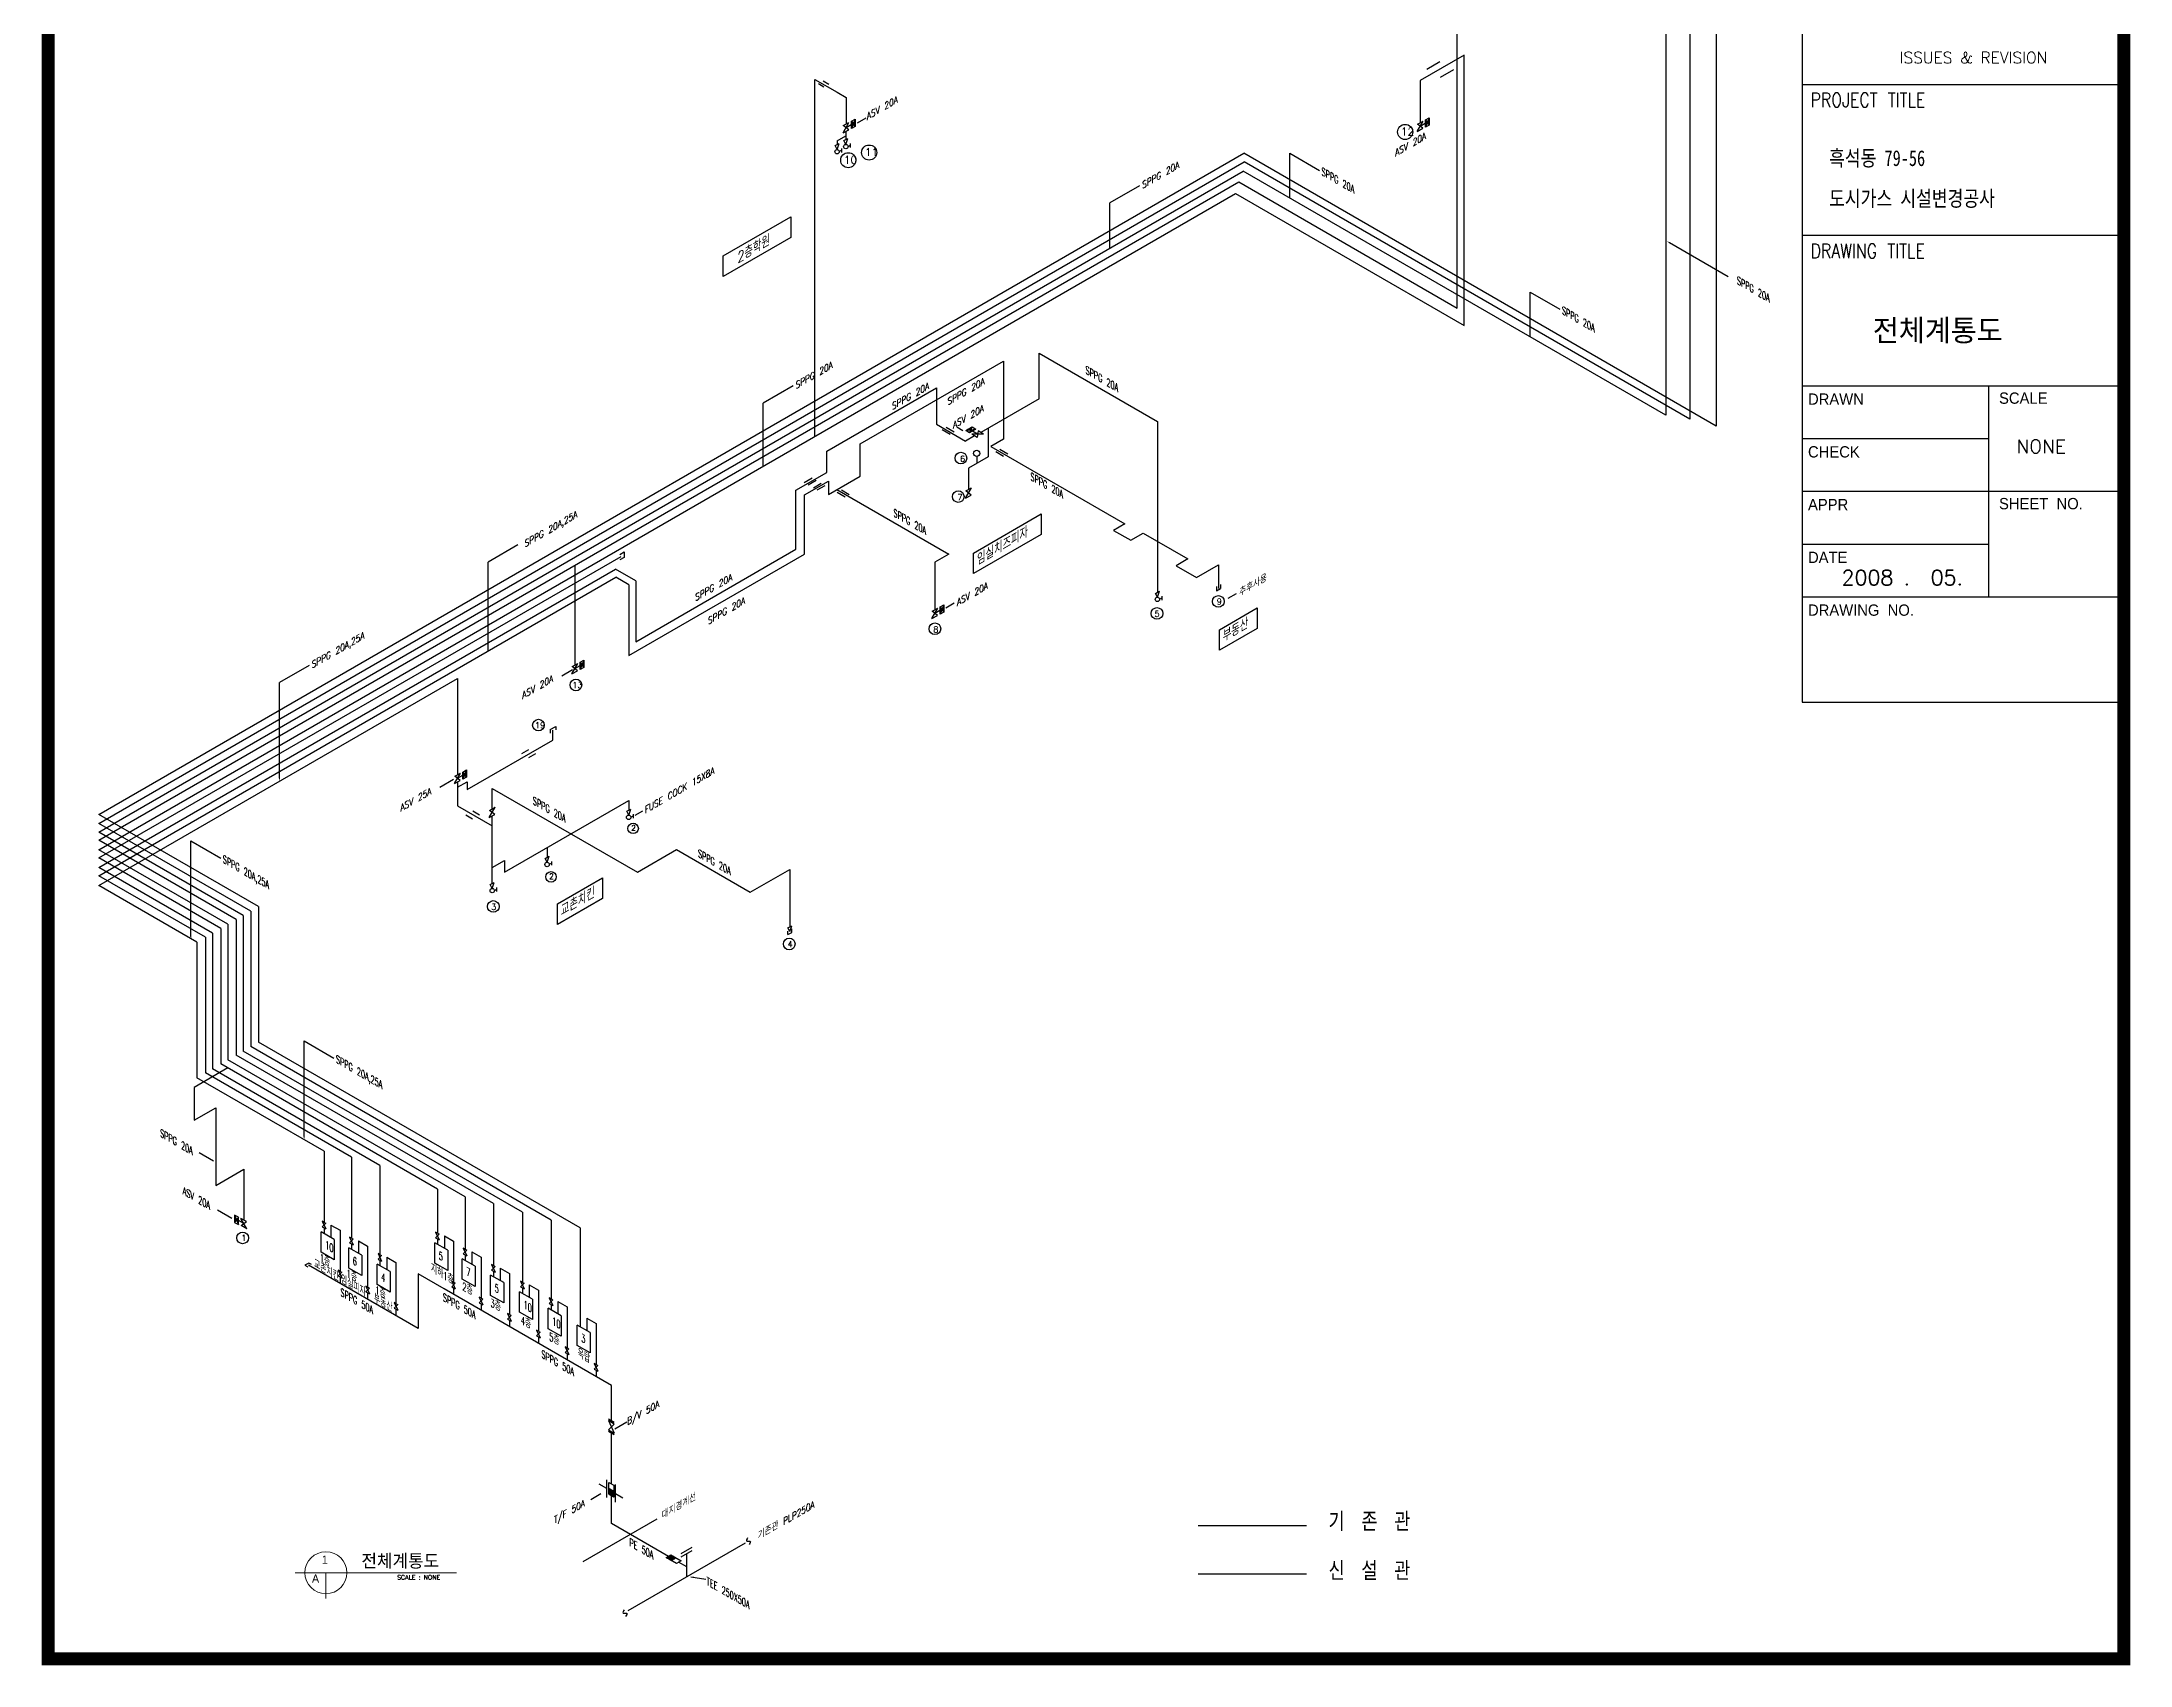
# Model space of a CAD drawing. Header units: millimetres. Extents: x 100533 to 459591, y -298132 to -52366.
# Drawn here: x 100533 to 164697, y -247131 to -197273 of the extents above; entities that cross this region are included whole.
import ezdxf
from ezdxf.enums import TextEntityAlignment as Align

# ---------------------------------------------------------------- set-up
doc = ezdxf.new("R2010")
doc.units = ezdxf.units.MM
doc.header["$LTSCALE"] = 600
for name, color, linetype in [('CEL', 7, 'Continuous'), ('GAS', 3, 'Continuous'), ('GETXE', 2, 'Continuous'), ('GTEXT', 2, 'Continuous'), ('발전기', 7, 'Continuous'), ('신설관', 1, 'Continuous'), ('저압GAS', 3, 'Continuous'), ('저압GTEXT', 50, 'Continuous')]:
    doc.layers.add(name, color=color, linetype=linetype)
doc.styles.add('GHS', font='romans', dxfattribs={"bigfont": 'ghs'})
doc.styles.add('HGTXT', font='romans.shx', dxfattribs={"bigfont": 'whgtxt.shx'})
doc.styles.add('HTXTW', font='txt', dxfattribs={"bigfont": 'htxtw'})
doc.styles.add('ROMANS', font='', dxfattribs={"height": 250})
doc.styles.get("Standard").update_dxf_attribs({"font": 'txt.shx', "bigfont": 'whgtxt.shx'})
doc.styles.add('STYLE1', font='')
doc.styles.get('ROMANS').set_extended_font_data('Dotum')
doc.styles.get('STYLE1').set_extended_font_data('GungsuhChe')
doc.dimstyles.new('ISO-25', dxfattribs={"dimtxt": 2.5, "dimasz": 100, "dimexe": 1.25, "dimexo": 0.625, "dimtad": 1, "dimtxsty": 'Standard', "dimcen": 2.5, "dimclrd": 2, "dimclre": 2, "dimadec": 0, "dimazin": 0, "dimtfac": 1, "dimtmove": 0, "dimatfit": 3, "dimfxl": 1, "dimarcsym": 0})

msp = doc.modelspace()

# ---------------------------------------------------------------- hatches: boundary and pattern name
at = {"layer": 'GTEXT'}
h = msp.add_hatch(dxfattribs=at)
h.set_pattern_fill('ANGLE', color=256, style=0)
h.set_pattern_definition([(0, (-293574.4475, -191387.104), (0, 6.985), [5.08, -1.905]), (90, (-293574.4475, -191387.104), (-6.985, 4e-16), [5.08, -1.905])])
h.paths.add_polyline_path([(118105, -241966), (118105, -241785), (117959, -241701), (117959, -241882)])
h = msp.add_hatch(dxfattribs=at)
h.set_pattern_fill('ANGLE', color=256, style=0)
h.set_pattern_definition([(240, (369358.51, 87409.508), (6.04918745, -3.4925), [5.08, -1.905]), (330, (369358.51, 87409.508), (3.4925, 6.04918745), [5.08, -1.905])])
h.paths.add_polyline_path([(119716, -243826), (119873, -243916), (120018, -243832), (119862, -243742)])

# ---------------------------------------------------------------- linework, layer by layer
for p, q in [((154620, -198580), (164500, -198580)), ((154620, -217558), (164500, -217558))]:
    msp.add_line(p, q)
at = {"layer": 'CEL'}
for p, q in [((154620, -153787), (154620, -217558)), ((154620, -203208), (164500, -203208)), ((154620, -207837), (164500, -207837)), ((160352, -214318), (160352, -207837)), ((154620, -209457), (160352, -209457)), ((154620, -211077), (164500, -211077)), ((154620, -212698), (160352, -212698)), ((154620, -214318), (164500, -214318))]:
    msp.add_line(p, q, dxfattribs=at)
at = {"layer": 'CEL', "const_width": 393}
msp.add_lwpolyline([(100729, -153542), (100729, -246934), (164500, -246934), (164500, -153542)], close=True, dxfattribs=at)
at = {"layer": 'GAS'}
for p, q in [((151971, -157580), (151971, -209074)), ((144023, -205455), (144023, -189656)), ((144238, -197681), (142882, -198464)), ((144238, -205990), (144238, -197681)), ((124288, -209385), (124288, -198427)), ((124288, -198427), (124967, -198819)), ((124967, -198819), (125245, -198980)), ((142882, -198464), (142882, -199368)), ((125245, -198980), (125245, -199799)), ((142882, -199368), (142882, -199755)), ((124969, -200318), (125238, -200163)), ((125238, -200021), (125238, -200275)), ((102290, -221001), (137459, -200696)), ((124969, -200318), (124969, -200430)), ((151971, -209074), (137459, -200696)), ((102290, -221793), (137306, -201577)), ((102290, -222085), (137203, -201928)), ((137203, -201928), (144238, -205990)), ((137306, -201577), (144023, -205455)), ((102290, -222338), (118333, -213076)), ((116915, -213349), (116915, -216412)), ((107194, -223832), (102290, -221001)), ((106508, -224228), (102290, -221793)), ((106254, -224374), (102290, -222085)), ((106035, -224501), (102290, -222338)), ((107194, -223832), (107194, -227997)), ((106035, -224501), (106035, -228666)), ((106254, -224374), (106254, -228539)), ((106508, -224228), (106508, -228393)), ((114410, -232955), (106508, -228393)), ((117070, -233699), (107194, -227997)), ((106247, -228788), (105214, -229385)), ((112692, -232509), (106035, -228666)), ((113538, -232745), (106254, -228539)), ((105214, -229385), (105214, -230393)), ((105214, -230393), (105876, -230010)), ((105876, -230010), (105876, -232398)), ((105876, -232398), (106736, -231901)), ((106736, -231901), (106736, -233455)), ((112902, -233947), (113183, -234109)), ((113183, -234109), (113183, -235366)), ((113749, -234435), (114029, -234597)), ((114029, -234597), (114029, -235855)), ((114620, -234938), (114901, -235100)), ((114901, -235100), (114901, -236358)), ((118032, -238539), (112897, -235575)), ((113183, -235540), (113183, -235740)), ((114029, -236029), (114029, -236228)), ((114901, -236532), (114901, -236731)), ((117280, -236474), (117561, -236636)), ((117561, -236636), (117561, -237894)), ((117561, -238068), (117561, -238267)), ((118032, -239628), (118032, -238539)), ((118032, -241563), (118032, -240008)), ((118032, -242776), (118032, -241924)), ((119784, -243787), (118032, -242776)), ((136065, -242838), (139386, -242838)), ((122146, -243380), (118535, -245465)), ((120182, -243700), (120520, -243505)), ((120182, -243803), (120520, -243608)), ((120351, -244417), (120351, -243706)), ((120351, -244114), (120096, -243967))]:
    msp.add_line(p, q, dxfattribs=at)
at = {"layer": 'GAS', "color": 2}
for p, q in [((128564, -209262), (128321, -209122)), ((128439, -209335), (128196, -209195)), ((130211, -209934), (129968, -209794)), ((130085, -210007), (129842, -209866)), ((123956, -210808), (124198, -210668)), ((124081, -210881), (124324, -210741)), ((124240, -210972), (124483, -210832)), ((124354, -211038), (124597, -210898)), ((125343, -211184), (125100, -211044)), ((125217, -211257), (124974, -211117))]:
    msp.add_line(p, q, dxfattribs=at)
at = {"layer": 'GETXE'}
for points in [[(122219, -243214), (122191, -243316), (122300, -243324), (122263, -243425)], [(118424, -245427), (118396, -245529), (118505, -245537), (118469, -245638)]]:
    msp.add_spline(points, degree=3, dxfattribs=at)
at = {"layer": 'GTEXT'}
for p, q in [((143082, -198112), (143489, -197877)), ((143505, -198356), (143912, -198121)), ((124564, -198665), (124392, -198566)), ((124710, -198580), (124539, -198481)), ((124908, -200463), (125031, -200397)), ((124967, -200579), (124908, -200463)), ((124967, -200579), (125031, -200397)), ((125034, -200642), (125102, -200603)), ((125102, -200551), (125102, -200671)), ((125177, -200308), (125299, -200242)), ((125236, -200424), (125177, -200308)), ((125236, -200424), (125299, -200242)), ((125303, -200487), (125371, -200447)), ((125371, -200396), (125371, -200516)), ((134261, -201695), (133347, -202222)), ((121469, -203843), (123546, -202644)), ((123546, -202644), (123546, -203279)), ((133347, -203613), (133347, -202222)), ((123546, -203279), (121469, -204477)), ((121469, -204477), (121469, -203843)), ((123614, -207842), (122700, -208370)), ((122700, -210302), (122700, -208370)), ((129161, -212973), (131238, -211775)), ((131238, -211775), (131238, -212409)), ((115157, -212725), (114243, -213252)), ((118292, -213018), (118425, -212942)), ((118425, -212942), (118425, -213112)), ((131238, -212409), (129161, -213607)), ((129161, -213607), (129161, -212973)), ((114243, -215983), (114243, -213252)), ((118425, -213112), (118296, -213186)), ((134749, -214213), (134871, -214147)), ((134808, -214330), (134749, -214213)), ((134808, -214330), (134871, -214147)), ((134943, -214302), (134943, -214421)), ((134875, -214392), (134943, -214353)), ((136713, -215328), (137877, -214656)), ((137877, -214656), (137877, -215290)), ((137877, -215290), (136713, -215962)), ((136713, -215962), (136713, -215328)), ((108749, -216424), (107835, -216952)), ((107835, -219886), (107835, -216952)), ((116155, -218397), (116155, -218502)), ((116329, -218303), (116329, -218408)), ((115482, -219020), (115271, -219141)), ((115700, -219145), (115489, -219267)), ((113557, -221016), (113768, -221137)), ((113774, -220890), (113985, -221012)), ((118505, -220906), (118628, -220841)), ((118564, -221023), (118505, -220906)), ((118564, -221023), (118628, -220841)), ((118631, -221085), (118699, -221046)), ((118699, -220995), (118699, -221115)), ((115998, -222354), (116120, -222288)), ((116057, -222470), (115998, -222354)), ((116057, -222470), (116120, -222288)), ((116124, -222533), (116192, -222494)), ((116192, -222443), (116192, -222562)), ((114312, -223157), (114435, -223091)), ((114371, -223273), (114312, -223157)), ((114371, -223273), (114435, -223091)), ((114506, -223245), (114506, -223365)), ((116375, -223749), (117761, -222949)), ((117761, -222949), (117761, -223584)), ((114438, -223336), (114506, -223296)), ((117761, -223584), (116375, -224383)), ((116375, -224383), (116375, -223749)), ((123453, -224485), (123576, -224419)), ((123512, -224601), (123453, -224485)), ((123512, -224601), (123576, -224419)), ((123573, -224624), (123573, -224520)), ((123451, -224690), (123451, -224586)), ((123451, -224690), (123573, -224624)), ((108737, -234781), (108619, -234849)), ((108818, -234828), (108737, -234781)), ((108619, -234849), (108702, -234897)), ((117898, -241706), (117656, -241567)), ((117898, -241979), (117898, -241434)), ((117959, -241521), (118105, -241605)), ((117959, -241882), (117959, -241521)), ((118105, -241785), (117959, -241701)), ((118105, -241966), (117959, -241882)), ((118105, -241605), (118105, -241966)), ((118156, -242128), (118156, -241583)), ((118156, -241855), (118381, -241985)), ((117163, -243947), (119441, -242633)), ((119716, -243826), (119862, -243742)), ((119862, -243742), (120174, -243922)), ((120029, -244006), (119716, -243826)), ((119873, -243916), (120018, -243832)), ((120174, -243922), (120029, -244006))]:
    msp.add_line(p, q, dxfattribs=at)
at = {"layer": 'GTEXT', "color": 2}
msp.add_line((136628, -214133), (136750, -214067), dxfattribs=at)
at = {"layer": 'GTEXT', "color": 50}
for p, q in [((109209, -233531), (109146, -233494)), ((109146, -233494), (109256, -233732)), ((109209, -233531), (109256, -233558)), ((109256, -233558), (109146, -233668)), ((109146, -233668), (109256, -233732)), ((110056, -234020), (109992, -233983)), ((109992, -233983), (110102, -234220)), ((110102, -234046), (109992, -234157)), ((109992, -234157), (110102, -234220)), ((110056, -234020), (110102, -234046)), ((112607, -234782), (112607, -234156)), ((113007, -234387), (112607, -234156)), ((112697, -233866), (112634, -233829)), ((112634, -233829), (112743, -234067)), ((112743, -233893), (112634, -234003)), ((112634, -234003), (112743, -234067)), ((112697, -233866), (112743, -233893)), ((110927, -234523), (110864, -234486)), ((110864, -234486), (110973, -234723)), ((110973, -234549), (110864, -234660)), ((110864, -234660), (110973, -234723)), ((110927, -234523), (110973, -234549)), ((113007, -235013), (112607, -234782)), ((113007, -234387), (113007, -234591)), ((113007, -234535), (113007, -235013)), ((113453, -235270), (113453, -234645)), ((113853, -234876), (113453, -234645)), ((113543, -234354), (113480, -234318)), ((113480, -234318), (113589, -234555)), ((113589, -234381), (113480, -234492)), ((113480, -234492), (113589, -234555)), ((113543, -234354), (113589, -234381)), ((114415, -234858), (114351, -234821)), ((114351, -234821), (114461, -235058)), ((109704, -235037), (109641, -235000)), ((109641, -235000), (109750, -235237)), ((109750, -235063), (109641, -235174)), ((109641, -235174), (109750, -235237)), ((109704, -235037), (109750, -235063)), ((113192, -235371), (113128, -235335)), ((113128, -235335), (113238, -235572)), ((113238, -235398), (113128, -235509)), ((113192, -235371), (113238, -235398)), ((113853, -235501), (113453, -235270)), ((113853, -234876), (113853, -235080)), ((113853, -235023), (113853, -235501)), ((114324, -235773), (114324, -235148)), ((114724, -235379), (114324, -235148)), ((114461, -234884), (114351, -234995)), ((114351, -234995), (114461, -235058)), ((114415, -234858), (114461, -234884)), ((114724, -235379), (114724, -235583)), ((115305, -235372), (115241, -235335)), ((115241, -235335), (115351, -235572)), ((115351, -235398), (115241, -235509)), ((115305, -235372), (115351, -235398)), ((110550, -235525), (110487, -235488)), ((110487, -235488), (110597, -235726)), ((110597, -235552), (110487, -235662)), ((110487, -235662), (110597, -235726)), ((110550, -235525), (110597, -235552)), ((111422, -236028), (111358, -235992)), ((111358, -235992), (111468, -236229)), ((111468, -236055), (111358, -236166)), ((111422, -236028), (111468, -236055)), ((113128, -235509), (113238, -235572)), ((114038, -235860), (113975, -235823)), ((113975, -235823), (114084, -236061)), ((114084, -235887), (113975, -235997)), ((113975, -235997), (114084, -236061)), ((114038, -235860), (114084, -235887)), ((114724, -236004), (114324, -235773)), ((114724, -235527), (114724, -236004)), ((115241, -235509), (115351, -235572)), ((116185, -235880), (116121, -235843)), ((116121, -235843), (116231, -236080)), ((116231, -235906), (116121, -236017)), ((116121, -236017), (116231, -236080)), ((116185, -235880), (116231, -235906)), ((111358, -236166), (111468, -236229)), ((114910, -236363), (114846, -236326)), ((114846, -236326), (114956, -236564)), ((114956, -236390), (114846, -236500)), ((114846, -236500), (114956, -236564)), ((114910, -236363), (114956, -236390)), ((116984, -237309), (116984, -236684)), ((117384, -236915), (116984, -236684)), ((115800, -236877), (115736, -236840)), ((115736, -236840), (115846, -237078)), ((115846, -236904), (115736, -237014)), ((115736, -237014), (115846, -237078)), ((115800, -236877), (115846, -236904)), ((116679, -237385), (116616, -237348)), ((116616, -237348), (116726, -237586)), ((116679, -237385), (116726, -237412)), ((117384, -237540), (116984, -237309)), ((117384, -236915), (117384, -237119)), ((117384, -237062), (117384, -237540)), ((116726, -237412), (116616, -237522)), ((116616, -237522), (116726, -237586)), ((117570, -237899), (117506, -237862)), ((117506, -237862), (117616, -238100)), ((117616, -237926), (117506, -238036)), ((117506, -238036), (117616, -238100)), ((117570, -237899), (117616, -237926)), ((118121, -239679), (117943, -239576)), ((118121, -239723), (117943, -239620)), ((117943, -239620), (118121, -240006)), ((118121, -239723), (117943, -239903)), ((117943, -239903), (118121, -240006)), ((118121, -240059), (117943, -239957))]:
    msp.add_line(p, q, dxfattribs=at)
at = {"layer": 'GTEXT', "lineweight": 13}
for p, q in [((108315, -244289), (113171, -244289)), ((109261, -244289), (109261, -245080)), ((109427, -244289), (113171, -244289))]:
    msp.add_line(p, q, dxfattribs=at)
at = {"layer": 'GTEXT', "lineweight": 9}
msp.add_line((113171, -244289), (113279, -244289), dxfattribs=at)
at = {"layer": 'GTEXT'}
for points in [[(138874, -202069), (138874, -200697), (139788, -201225)], [(150542, -203442), (152343, -204482)], [(146259, -206333), (146259, -204961), (147173, -205488)], [(105116, -224749), (105116, -221815), (106029, -222342)], [(108594, -230893), (108594, -227958), (109508, -228486)]]:
    msp.add_lwpolyline(points, dxfattribs=at)
at = {"layer": 'GTEXT', "ltscale": 0.2}
for centre, radius in [((142419, -200042), 232), ((125310, -200911), 232), ((125952, -200675), 232), ((128771, -210058), 179), ((128691, -211241), 179), ((136681, -214460), 179), ((134795, -214828), 179), ((127973, -215300), 179), ((116944, -217026), 179), ((115793, -218259), 179), ((118702, -221431), 161), ((116178, -222919), 161), ((114406, -223828), 179), ((123498, -224981), 179), ((106704, -234008), 179)]:
    msp.add_circle(centre, radius, dxfattribs=at)
at = {"layer": 'GTEXT'}
for centre, radius in [((124967, -200648), 67.2), ((125236, -200493), 67.2), ((129257, -209912), 97.4), ((134808, -214398), 67.2), ((118564, -221091), 67.2), ((116057, -222539), 67.2), ((114371, -223342), 67.2)]:
    msp.add_circle(centre, radius, dxfattribs=at)
at = {"layer": 'GTEXT', "lineweight": 13}
msp.add_circle((109261, -244289), 645, dxfattribs=at)
at = {"layer": 'GTEXT'}
for points in [[(138891, -201420), (138874, -201520), (138857, -201420)], [(138891, -201670), (138874, -201770), (138857, -201670)], [(138891, -201972), (138874, -202072), (138857, -201972)], [(133331, -202945), (133347, -203045), (133364, -202945)], [(133331, -203196), (133347, -203296), (133364, -203196)], [(150534, -203457), (150456, -203392), (150551, -203428)], [(133331, -203498), (133347, -203598), (133364, -203498)], [(151279, -203887), (151201, -203823), (151296, -203858)], [(152088, -204354), (152010, -204290), (152105, -204325)], [(146276, -205684), (146259, -205784), (146243, -205684)], [(146276, -205934), (146259, -206034), (146243, -205934)], [(146276, -206236), (146259, -206336), (146243, -206236)], [(122683, -209092), (122700, -209192), (122717, -209092)], [(122683, -209343), (122700, -209443), (122717, -209343)], [(122683, -209645), (122700, -209745), (122717, -209645)], [(122683, -209887), (122700, -209987), (122717, -209887)], [(122683, -210211), (122700, -210311), (122717, -210211)], [(114227, -213975), (114243, -214075), (114260, -213975)], [(114227, -214225), (114243, -214325), (114260, -214225)], [(114227, -214527), (114243, -214627), (114260, -214527)], [(114227, -214769), (114243, -214869), (114260, -214769)], [(114227, -215093), (114243, -215193), (114260, -215093)], [(114227, -215332), (114243, -215432), (114260, -215332)], [(114227, -215615), (114243, -215715), (114260, -215615)], [(114227, -215882), (114243, -215982), (114260, -215882)], [(107819, -217674), (107835, -217774), (107852, -217674)], [(107819, -217925), (107835, -218025), (107852, -217925)], [(107819, -218227), (107835, -218327), (107852, -218227)], [(107819, -218469), (107835, -218569), (107852, -218469)], [(107819, -218793), (107835, -218893), (107852, -218793)], [(107819, -219032), (107835, -219132), (107852, -219032)], [(107819, -219315), (107835, -219415), (107852, -219315)], [(107819, -219581), (107835, -219681), (107852, -219581)], [(107819, -219886), (107835, -219986), (107852, -219886)], [(105132, -222537), (105116, -222637), (105099, -222537)], [(105132, -222788), (105116, -222888), (105099, -222788)], [(105132, -223090), (105116, -223190), (105099, -223090)], [(105132, -223332), (105116, -223432), (105099, -223332)], [(105132, -223656), (105116, -223756), (105099, -223656)], [(105132, -223895), (105116, -223995), (105099, -223895)], [(105132, -224178), (105116, -224278), (105099, -224178)], [(105132, -224444), (105116, -224544), (105099, -224444)], [(105132, -224749), (105116, -224849), (105099, -224749)], [(108611, -228681), (108594, -228781), (108577, -228681)], [(108611, -228931), (108594, -229031), (108577, -228931)], [(108611, -229233), (108594, -229333), (108577, -229233)], [(108611, -229475), (108594, -229575), (108577, -229475)], [(108611, -229799), (108594, -229899), (108577, -229799)], [(108611, -230038), (108594, -230138), (108577, -230038)], [(108611, -230321), (108594, -230421), (108577, -230321)], [(108611, -230587), (108594, -230687), (108577, -230587)], [(108611, -230893), (108594, -230993), (108577, -230893)]]:
    msp.add_solid(points, dxfattribs=at)
at = {"layer": '발전기', "color": 50}
for p, q in [((125151, -200068), (125332, -199752)), ((125151, -200068), (125325, -199974)), ((125158, -199846), (125332, -199752)), ((125325, -199974), (125158, -199846)), ((142789, -200024), (142969, -199709)), ((142789, -200024), (142963, -199930)), ((142795, -199802), (142969, -199709)), ((142963, -199930), (142795, -199802)), ((129467, -209323), (129104, -209325)), ((129272, -209428), (129104, -209325)), ((129299, -209220), (129272, -209428)), ((129467, -209323), (129299, -209220)), ((128915, -211287), (129095, -210972)), ((128921, -211066), (129095, -210972)), ((129089, -211193), (128921, -211066)), ((128915, -211287), (129089, -211193)), ((127879, -214981), (128060, -214666)), ((127879, -214981), (128053, -214888)), ((127886, -214760), (128060, -214666)), ((128053, -214888), (127886, -214760)), ((116821, -216681), (117002, -216366)), ((116821, -216681), (116995, -216587)), ((116828, -216459), (117002, -216366)), ((116995, -216587), (116828, -216459)), ((116155, -218397), (116329, -218303)), ((113215, -220051), (113396, -219736)), ((113215, -220051), (113389, -219958)), ((113222, -219830), (113396, -219736)), ((113389, -219958), (113222, -219830)), ((114282, -221098), (114462, -220783)), ((114282, -221098), (114456, -221004)), ((114288, -220877), (114462, -220783)), ((114456, -221004), (114288, -220877)), ((106829, -233724), (106649, -233408)), ((106823, -233502), (106649, -233408)), ((106655, -233630), (106823, -233502)), ((106829, -233724), (106655, -233630))]:
    msp.add_line(p, q, dxfattribs=at)
at = {"layer": '신설관'}
for p, q in [((151167, -165809), (151167, -208863)), ((150428, -180396), (150428, -208740)), ((102290, -221276), (137478, -200960)), ((102290, -221544), (137447, -201246)), ((150428, -208740), (137447, -201246)), ((151167, -208863), (137478, -200960)), ((125680, -209622), (130079, -207082)), ((130079, -207082), (130079, -209472)), ((131178, -208235), (131178, -206836)), ((131178, -206836), (134810, -208932)), ((124650, -209847), (128021, -207900)), ((128021, -207900), (128021, -209017)), ((131178, -208235), (129383, -209272)), ((128021, -209017), (128916, -209534)), ((129613, -209139), (129613, -210019)), ((134810, -208932), (134810, -214180)), ((125680, -210609), (125680, -209622)), ((129188, -209377), (128916, -209534)), ((130079, -209472), (129686, -209699)), ((129686, -209699), (133807, -212079)), ((124650, -210496), (124650, -209847)), ((129613, -210019), (129008, -210368)), ((129008, -210368), (129008, -211019)), ((129272, -210216), (129272, -209996)), ((123702, -211043), (124650, -210496)), ((123702, -212860), (123702, -211043)), ((123971, -211188), (124704, -210765)), ((124704, -211172), (125680, -210609)), ((124704, -210765), (124704, -211172)), ((124960, -211025), (128397, -213009)), ((123971, -213005), (123971, -211188)), ((133807, -212079), (133463, -212278)), ((133463, -212278), (133990, -212582)), ((133990, -212582), (134369, -212363)), ((134369, -212363), (135744, -213157)), ((118571, -216122), (123971, -213005)), ((118784, -215699), (123702, -212860)), ((128397, -213009), (127973, -213254)), ((102290, -222631), (118161, -213468)), ((118784, -213828), (118161, -213468)), ((127973, -213254), (127973, -214713)), ((135744, -213157), (135380, -213368)), ((135380, -213368), (136006, -213730)), ((136006, -213730), (136682, -213340)), ((136682, -213340), (136682, -214068)), ((102290, -222884), (118169, -213717)), ((118571, -213949), (118169, -213717)), ((118571, -213949), (118571, -216122)), ((118784, -213828), (118784, -215699)), ((102290, -223188), (113307, -216827)), ((113307, -216827), (113307, -219784)), ((113602, -220241), (116235, -218721)), ((116235, -218721), (116235, -218418)), ((113307, -220166), (113602, -219996)), ((113307, -220002), (113307, -220739)), ((113602, -219996), (113602, -220241)), ((114373, -220201), (118832, -222775)), ((114373, -220831), (114373, -220201)), ((114752, -222778), (118566, -220576)), ((118566, -220576), (118566, -220874)), ((106956, -223969), (102290, -221276)), ((113307, -220739), (114373, -221355)), ((114373, -220942), (114373, -220937)), ((114373, -222189), (114373, -221048)), ((106724, -224103), (102290, -221544)), ((105782, -224647), (102290, -222631)), ((114373, -223124), (114373, -222189)), ((114373, -222631), (114752, -222412)), ((114752, -222412), (114752, -222778)), ((116059, -222024), (116059, -222321)), ((118832, -222775), (120033, -222082)), ((120033, -222082), (122300, -223390)), ((105563, -224774), (102290, -222884)), ((105300, -224925), (102290, -223188)), ((122300, -223390), (123512, -222691)), ((123512, -222691), (123512, -224453)), ((106724, -224103), (106724, -228268)), ((106956, -223969), (106956, -228134)), ((105300, -224925), (105300, -229091)), ((105563, -224774), (105563, -228939)), ((105782, -224647), (105782, -228812)), ((115300, -233220), (106724, -228268)), ((116180, -233460), (106956, -228134)), ((110050, -231530), (105563, -228939)), ((110922, -231780), (105782, -228812)), ((109204, -231345), (105300, -229091)), ((109204, -231345), (109204, -233528)), ((110050, -231530), (110050, -234017)), ((110922, -231780), (110922, -234520)), ((115300, -233220), (115300, -235369)), ((116180, -233460), (116180, -235877)), ((109119, -234447), (109119, -233821)), ((109519, -234052), (109119, -233821)), ((109204, -233702), (109204, -233871)), ((109415, -233612), (109415, -233992)), ((109415, -233612), (109696, -233774)), ((109519, -234052), (109519, -234257)), ((109696, -233774), (109696, -235032)), ((110050, -234191), (110050, -234359)), ((110261, -234100), (110261, -234481)), ((110261, -234100), (110542, -234262)), ((109519, -234678), (109119, -234447)), ((109519, -234200), (109519, -234678)), ((109965, -234935), (109965, -234310)), ((110365, -234541), (109965, -234310)), ((110365, -234541), (110365, -234745)), ((110365, -234689), (110365, -235166)), ((110542, -234262), (110542, -235520)), ((110836, -235438), (110836, -234813)), ((111237, -235044), (110836, -234813)), ((110922, -234694), (110922, -234862)), ((111132, -234603), (111132, -234984)), ((111132, -234603), (111413, -234765)), ((111413, -234765), (111413, -236023)), ((112092, -236788), (108728, -234846)), ((109696, -235206), (109696, -235405)), ((110365, -235166), (109965, -234935)), ((111237, -235669), (110836, -235438)), ((111237, -235044), (111237, -235248)), ((111237, -235192), (111237, -235669)), ((112092, -235110), (112092, -236788)), ((112897, -235575), (112092, -235110)), ((115510, -235452), (115510, -235833)), ((115510, -235452), (115791, -235614)), ((110542, -235694), (110542, -235893)), ((115214, -236287), (115214, -235662)), ((115614, -235893), (115214, -235662)), ((115300, -235543), (115300, -235711)), ((115614, -235893), (115614, -236097)), ((115614, -236041), (115614, -236518)), ((115791, -235614), (115791, -236872)), ((116180, -236051), (116180, -236219)), ((116390, -235960), (116390, -236341)), ((116390, -235960), (116671, -236122)), ((116671, -236122), (116671, -237380)), ((111413, -236197), (111413, -236396)), ((115614, -236518), (115214, -236287)), ((116094, -236795), (116094, -236170)), ((116494, -236401), (116094, -236170)), ((116494, -236401), (116494, -236605)), ((116494, -236548), (116494, -237026)), ((115791, -237046), (115791, -237245)), ((116494, -237026), (116094, -236795)), ((116671, -237554), (116671, -237753)), ((136065, -244323), (139386, -244323))]:
    msp.add_line(p, q, dxfattribs=at)
at = {"layer": '신설관', "color": 2}
for p, q in [((136628, -214004), (136628, -214133)), ((136750, -213938), (136750, -214067))]:
    msp.add_line(p, q, dxfattribs=at)
at = {"layer": '저압GAS'}
for p, q in [((112692, -232509), (112692, -233863)), ((113538, -232745), (113538, -234352)), ((114410, -232955), (114410, -234855)), ((112692, -234037), (112692, -234206)), ((112902, -233947), (112902, -234327)), ((117070, -233699), (117070, -236733)), ((113538, -234525), (113538, -234694)), ((113749, -234435), (113749, -234816)), ((114410, -235029), (114410, -235197)), ((114620, -234938), (114620, -235319)), ((117280, -236474), (117280, -236855))]:
    msp.add_line(p, q, dxfattribs=at)
at = {"layer": '저압GTEXT'}
for p, q in [((125243, -199907), (125400, -199816)), ((125521, -199649), (125406, -199937)), ((125406, -199715), (125521, -199649)), ((125406, -199715), (125521, -199879)), ((125406, -199937), (125406, -199715)), ((125438, -199760), (125406, -199728)), ((125461, -199800), (125406, -199745)), ((125456, -199812), (125406, -199762)), ((125451, -199824), (125406, -199779)), ((125447, -199836), (125406, -199796)), ((125442, -199848), (125406, -199813)), ((125437, -199860), (125406, -199830)), ((125432, -199872), (125406, -199847)), ((125427, -199884), (125406, -199864)), ((125521, -199879), (125406, -199937)), ((125422, -199897), (125406, -199880)), ((125418, -199909), (125406, -199897)), ((125413, -199921), (125406, -199914)), ((125408, -199933), (125406, -199931)), ((125521, -199843), (125466, -199788)), ((125521, -199827), (125471, -199776)), ((125521, -199810), (125476, -199764)), ((125521, -199860), (125478, -199817)), ((125521, -199793), (125480, -199752)), ((125521, -199776), (125485, -199740)), ((125521, -199759), (125490, -199728)), ((125521, -199742), (125495, -199716)), ((125521, -199725), (125500, -199703)), ((125521, -199708), (125504, -199691)), ((125521, -199691), (125509, -199679)), ((125521, -199675), (125514, -199667)), ((125521, -199877), (125518, -199874)), ((125521, -199658), (125519, -199655)), ((125521, -199649), (125521, -199879)), ((142880, -199863), (143038, -199772)), ((143159, -199605), (143044, -199893)), ((143044, -199671), (143159, -199605)), ((143044, -199671), (143159, -199835)), ((143044, -199893), (143044, -199671)), ((143075, -199716), (143044, -199685)), ((143099, -199756), (143044, -199701)), ((143094, -199768), (143044, -199718)), ((143089, -199780), (143044, -199735)), ((143084, -199792), (143044, -199752)), ((143079, -199804), (143044, -199769)), ((143074, -199816), (143044, -199786)), ((143070, -199829), (143044, -199803)), ((143065, -199841), (143044, -199820)), ((143159, -199835), (143044, -199893)), ((143060, -199853), (143044, -199837)), ((143055, -199865), (143044, -199854)), ((143050, -199877), (143044, -199870)), ((143045, -199889), (143044, -199887)), ((143159, -199800), (143103, -199744)), ((143159, -199783), (143108, -199732)), ((143159, -199766), (143113, -199720)), ((143159, -199817), (143115, -199773)), ((143159, -199749), (143118, -199708)), ((143159, -199732), (143123, -199696)), ((143159, -199715), (143128, -199684)), ((143159, -199698), (143132, -199672)), ((143159, -199681), (143137, -199660)), ((143159, -199664), (143142, -199648)), ((143159, -199648), (143147, -199635)), ((143159, -199631), (143152, -199623)), ((143159, -199614), (143156, -199611)), ((143159, -199833), (143156, -199830)), ((143159, -199605), (143159, -199835)), ((128919, -209212), (129118, -209097)), ((128919, -209212), (129226, -209168)), ((128985, -209174), (128977, -209204)), ((129000, -209165), (128990, -209202)), ((129015, -209157), (129003, -209200)), ((129029, -209149), (129016, -209198)), ((129044, -209140), (129029, -209196)), ((129034, -209278), (129118, -209097)), ((129226, -209168), (129034, -209278)), ((129058, -209132), (129042, -209194)), ((129073, -209123), (129055, -209193)), ((129088, -209115), (129067, -209191)), ((129102, -209106), (129086, -209166)), ((129117, -209098), (129116, -209102)), ((129118, -209097), (129226, -209168)), ((129183, -209174), (129177, -209196)), ((129196, -209172), (129192, -209187)), ((129209, -209170), (129207, -209179)), ((129222, -209168), (129221, -209171)), ((129034, -209278), (128919, -209212)), ((128927, -209208), (128926, -209211)), ((128941, -209199), (128939, -209209)), ((128956, -209191), (128952, -209207)), ((128971, -209182), (128964, -209206)), ((129057, -209229), (129046, -209272)), ((129080, -209189), (129060, -209263)), ((129093, -209187), (129075, -209255)), ((129106, -209185), (129090, -209247)), ((129119, -209183), (129104, -209238)), ((129132, -209181), (129119, -209230)), ((129282, -209324), (129125, -209233)), ((129145, -209180), (129133, -209221)), ((129157, -209178), (129148, -209213)), ((129170, -209176), (129163, -209204)), ((127971, -214821), (128128, -214730)), ((128249, -214563), (128134, -214850)), ((128134, -214629), (128249, -214563)), ((128134, -214629), (128249, -214792)), ((128134, -214850), (128134, -214629)), ((128166, -214673), (128134, -214642)), ((128189, -214714), (128134, -214659)), ((128184, -214726), (128134, -214676)), ((128179, -214738), (128134, -214693)), ((128174, -214750), (128134, -214710)), ((128170, -214762), (128134, -214727)), ((128165, -214774), (128134, -214744)), ((128160, -214786), (128134, -214760)), ((128155, -214798), (128134, -214777)), ((128249, -214792), (128134, -214850)), ((128150, -214810), (128134, -214794)), ((128146, -214822), (128134, -214811)), ((128141, -214834), (128134, -214828)), ((128136, -214846), (128134, -214845)), ((128249, -214757), (128194, -214702)), ((128249, -214740), (128199, -214690)), ((128249, -214723), (128203, -214678)), ((128249, -214774), (128206, -214731)), ((128249, -214707), (128208, -214665)), ((128249, -214690), (128213, -214653)), ((128249, -214673), (128218, -214641)), ((128249, -214656), (128223, -214629)), ((128249, -214639), (128228, -214617)), ((128249, -214622), (128232, -214605)), ((128249, -214605), (128237, -214593)), ((128249, -214588), (128242, -214581)), ((128249, -214791), (128246, -214788)), ((128249, -214571), (128247, -214569)), ((128249, -214563), (128249, -214792)), ((116913, -216520), (117070, -216429)), ((117191, -216262), (117076, -216550)), ((117076, -216328), (117191, -216262)), ((117076, -216328), (117191, -216492)), ((117076, -216550), (117076, -216328)), ((117108, -216373), (117076, -216342)), ((117131, -216413), (117076, -216358)), ((117126, -216425), (117076, -216375)), ((117121, -216437), (117076, -216392)), ((117117, -216449), (117076, -216409)), ((117112, -216461), (117076, -216426)), ((117107, -216473), (117076, -216443)), ((117102, -216485), (117076, -216460)), ((117097, -216498), (117076, -216477)), ((117191, -216492), (117076, -216550)), ((117092, -216510), (117076, -216494)), ((117088, -216522), (117076, -216510)), ((117083, -216534), (117076, -216527)), ((117078, -216546), (117076, -216544)), ((117191, -216457), (117136, -216401)), ((117191, -216440), (117141, -216389)), ((117191, -216423), (117145, -216377)), ((117191, -216473), (117148, -216430)), ((117191, -216406), (117150, -216365)), ((117191, -216389), (117155, -216353)), ((117191, -216372), (117160, -216341)), ((117191, -216355), (117165, -216329)), ((117191, -216338), (117170, -216317)), ((117191, -216321), (117174, -216305)), ((117191, -216305), (117179, -216292)), ((117191, -216288), (117184, -216280)), ((117191, -216490), (117188, -216487)), ((117191, -216271), (117189, -216268)), ((117191, -216262), (117191, -216492)), ((113307, -219891), (113464, -219800)), ((113586, -219633), (113471, -219920)), ((113471, -219699), (113586, -219633)), ((113471, -219699), (113586, -219862)), ((113471, -219920), (113471, -219699)), ((113502, -219744), (113471, -219712)), ((113525, -219784), (113471, -219729)), ((113520, -219796), (113471, -219746)), ((113515, -219808), (113471, -219763)), ((113511, -219820), (113471, -219780)), ((113506, -219832), (113471, -219797)), ((113501, -219844), (113471, -219814)), ((113496, -219856), (113471, -219831)), ((113491, -219868), (113471, -219847)), ((113586, -219862), (113471, -219920)), ((113487, -219880), (113471, -219864)), ((113482, -219892), (113471, -219881)), ((113477, -219904), (113471, -219898)), ((113472, -219917), (113471, -219915)), ((113586, -219827), (113530, -219772)), ((113586, -219810), (113535, -219760)), ((113586, -219794), (113540, -219748)), ((113586, -219844), (113542, -219801)), ((113586, -219777), (113544, -219736)), ((113586, -219760), (113549, -219723)), ((113586, -219743), (113554, -219711)), ((113586, -219726), (113559, -219699)), ((113586, -219709), (113564, -219687)), ((113586, -219692), (113569, -219675)), ((113586, -219675), (113573, -219663)), ((113586, -219658), (113578, -219651)), ((113586, -219861), (113582, -219858)), ((113586, -219642), (113583, -219639)), ((113586, -219633), (113586, -219862)), ((106459, -233305), (106574, -233593)), ((106459, -233305), (106459, -233535)), ((106574, -233371), (106459, -233305)), ((106459, -233314), (106461, -233311)), ((106459, -233331), (106466, -233323)), ((106459, -233347), (106471, -233335)), ((106459, -233364), (106476, -233347)), ((106459, -233381), (106481, -233359)), ((106574, -233371), (106459, -233535)), ((106459, -233398), (106486, -233371)), ((106459, -233415), (106490, -233384)), ((106459, -233432), (106495, -233396)), ((106459, -233449), (106500, -233408)), ((106459, -233466), (106505, -233420)), ((106459, -233483), (106510, -233432)), ((106459, -233499), (106515, -233444)), ((106459, -233516), (106502, -233473)), ((106459, -233533), (106462, -233530)), ((106459, -233535), (106574, -233593)), ((106519, -233456), (106574, -233401)), ((106524, -233468), (106574, -233418)), ((106529, -233480), (106574, -233435)), ((106534, -233492), (106574, -233452)), ((106539, -233504), (106574, -233469)), ((106543, -233416), (106574, -233384)), ((106543, -233516), (106574, -233486)), ((106548, -233528), (106574, -233503)), ((106553, -233540), (106574, -233520)), ((106558, -233552), (106574, -233536)), ((106563, -233565), (106574, -233553)), ((106574, -233593), (106574, -233371)), ((106738, -233563), (106580, -233472)), ((106568, -233577), (106574, -233570)), ((106572, -233589), (106574, -233587))]:
    msp.add_line(p, q, dxfattribs=at)

# ---------------------------------------------------------------- texts
at = {"style": 'GHS'}
msp.add_text('ISSUES & REVISION', height=347.16, dxfattribs=at).set_placement((157613, -197933))
at = {"width": 0.8}
for s, p in [('PROJECT TITLE', (154876, -199277)), ('DRAWING TITLE', (154876, -203916))]:
    msp.add_text(s, height=441.26, dxfattribs=at).set_placement(p)
at = {"style": 'STYLE1', "width": 0.8}
for s, height, p in [('흑석동 79-56', 482.6, (155445, -201087)), ('도시가스 시설변경공사', 482.63, (155445, -202327))]:
    msp.add_text(s, height=height, dxfattribs=at).set_placement(p)
at = {"lineweight": 13, "style": 'HGTXT'}
msp.add_text('전체계통도', height=754.1, dxfattribs=at).set_placement((156789, -206540))
at = {"oblique": 330, "width": 0.8}
for s, height, p in [('10', 213.4, (109242, -234319)), ('교촌치킨', 213.4, (108900, -234907)), ('1층 ', 213.4, (109075, -234719)), ('6', 213, (110088, -234808)), ('지하1층', 213.4, (112490, -235047)), ('5', 213, (112730, -234654)), ('임실피자', 213.4, (109727, -235384)), ('1층 ', 213.4, (109902, -235196)), ('4', 213, (110959, -235311)), ('2층', 213.4, (113455, -235604)), ('7', 213, (113576, -235143)), ('5', 213, (114447, -235646)), (' 부동산', 213.4, (110608, -235893)), ('1층 ', 213.4, (110782, -235705)), ('3층', 213.4, (114321, -236104)), ('10', 213.4, (115337, -236160)), ('4층', 213.4, (115249, -236640)), ('10', 213.4, (116217, -236668)), ('5층', 213.4, (116124, -237145)), ('3', 213, (117107, -237182)), ('옥탑', 213.4, (116999, -237650))]:
    msp.add_text(s, height=height, rotation=330, dxfattribs=at).set_placement(p)
at = {"layer": 'CEL'}
for s, height, style, p in [('DRAWN', 347.2, 'ROMANS', (154797, -208420)), ('SCALE', 347.2, 'ROMANS', (160666, -208390)), ('CHECK', 347.2, 'ROMANS', (154797, -210040)), ('NONE', 416.6, 'GHS', (161202, -209910)), ('APPR', 347.2, 'ROMANS', (154797, -211660)), ('SHEET  NO.', 347.2, 'ROMANS', (160666, -211630)), ('DATE', 347.2, 'ROMANS', (154797, -213280)), ('DRAWING  NO.', 347.16, 'ROMANS', (154797, -214900))]:
    msp.add_text(s, height=height, dxfattribs=dict(at, style=style)).set_placement(p)
at = {"layer": 'CEL', "style": 'GHS'}
msp.add_text('2008 .  05. ', height=462.88, dxfattribs=at).set_placement((157853, -213728), align=Align.MIDDLE_CENTER)
at = {"layer": 'GTEXT', "oblique": 30}
for s, height, p in [('ASV 20A', 189.5, (125884, -199679)), ('ASV 20A', 189.5, (142114, -200799)), ('SPPG 20A', 189.5, (134342, -201794)), ('2층학원', 284.3, (121909, -204082)), ('SPPG 20A', 189.5, (123695, -207941)), ('SPPG 20A', 189.5, (126656, -208586)), ('SPPG 20A', 189.5, (128362, -208444)), ('ASV 20A', 189.5, (128527, -209165)), ('SPPG 20A,25A', 189.5, (115370, -212803)), ('임실치즈피자', 284.3, (129268, -213369)), ('SPPG 20A', 189.5, (120608, -214459)), ('ASV 20A', 189.5, (128652, -214608)), ('추후사용', 189.5, (137325, -214313)), ('SPPG 20A', 189.5, (121003, -215178)), ('부동산', 284.3, (136820, -215724)), ('SPPG 20A,25A', 189.5, (108830, -216524)), ('ASV 20A', 189.5, (115295, -217464)), ('FUSE COCK 15X8A', 189.5, (119063, -220978)), ('ASV 25A', 189.5, (111554, -220920)), ('교촌치킨', 284.3, (116482, -224145)), ('B/V 50A', 189.5, (118523, -239761)), ('T/F 50A', 189.5, (116270, -242790)), ('대지경계선', 189.5, (119579, -242659)), ('기존관 PLP250A', 189.5, (122531, -243287))]:
    msp.add_text(s, height=height, rotation=30, dxfattribs=at).set_placement(p)
at = {"layer": 'GTEXT', "ltscale": 0.2, "style": 'HTXTW'}
for s, height, p in [('12', 238.1, (142287, -200147)), ('10', 238.1, (125179, -201016)), ('11', 238.1, (125820, -200780)), ('6', 184, (128745, -210171)), ('7', 184, (128666, -211355)), ('5', 184, (134718, -214933)), ('9', 184, (136630, -214557)), ('8', 184, (127923, -215414)), ('13', 184.2, (116834, -217121)), ('19', 184.2, (115683, -218355)), ('2', 166, (118644, -221499)), ('2', 166, (116119, -222986)), ('3', 184, (114341, -223934)), ('4', 184, (123446, -225082)), ('1', 184, (106662, -234100)), ('기 존 관', 571.5, (140064, -243011)), ('신 설 관', 571.5, (140064, -244522))]:
    msp.add_text(s, height=height, dxfattribs=at).set_placement(p)
at = {"layer": 'GTEXT', "oblique": 330, "width": 0.8}
for s, p in [('SPPG 20A', (139854, -201359)), ('SPPG 20A', (152615, -204703)), ('SPPG 20A', (147239, -205622)), ('SPPG 20A', (132602, -207456)), ('SPPG 20A', (130911, -210726)), ('SPPG 20A', (126702, -211840)), ('SPPG 20A', (115622, -220680)), ('SPPG 20A,25A', (106096, -222476)), ('SPPG 20A', (120694, -222297)), ('SPPG 20A,25A', (109574, -228619)), ('SPPG 20A', (104170, -230889)), ('ASV 20A', (104864, -232664)), ('SPPG 50A', (109712, -235778)), ('SPPG 50A', (112857, -235930)), ('SPPG 50A', (115883, -237677)), ('PE 50A', (118588, -243460)), ('TEE 250X50A', (120960, -244653))]:
    msp.add_text(s, height=208.4, rotation=330, dxfattribs=at).set_placement(p)
at = {"layer": 'GTEXT', "lineweight": 5, "style": 'ROMANS'}
for s, p in [('1', (109137, -244015)), ('A', (108834, -244596))]:
    msp.add_text(s, height=252, dxfattribs=at).set_placement(p)
at = {"layer": 'GTEXT', "lineweight": 13, "style": 'HGTXT'}
for s, height, p in [('전체계통도', 451.6, (110354, -244168)), ('SCALE : NONE', 139.35, (111450, -244502))]:
    msp.add_text(s, height=height, dxfattribs=at).set_placement(p)

# ---------------------------------------------------------------- leaders
at = {"layer": 'GAS'}
for points in [[(136982, -214360), (137239, -214212)], [(128309, -214656), (128566, -214508)], [(113180, -219932), (112761, -220174)], [(118762, -221027), (118998, -220891)], [(118137, -239871), (118503, -239660)], [(117704, -241872), (117398, -242049)], [(120469, -244416), (120930, -244488)]]:
    msp.add_leader(points, dimstyle='ISO-25', override={"dimgap": 0.625, "dimtad": 0}, dxfattribs=at)
at = {"layer": '신설관'}
for points in [[(125597, -199760), (125864, -199606)], [(128833, -209221), (128645, -209113)], [(116837, -216561), (116507, -216752)], [(105806, -231647), (105366, -231394)], [(106375, -233408), (105936, -233155)]]:
    msp.add_leader(points, dimstyle='ISO-25', override={"dimgap": 0.625, "dimtad": 0}, dxfattribs=at)

doc.saveas('drawing.dxf')
